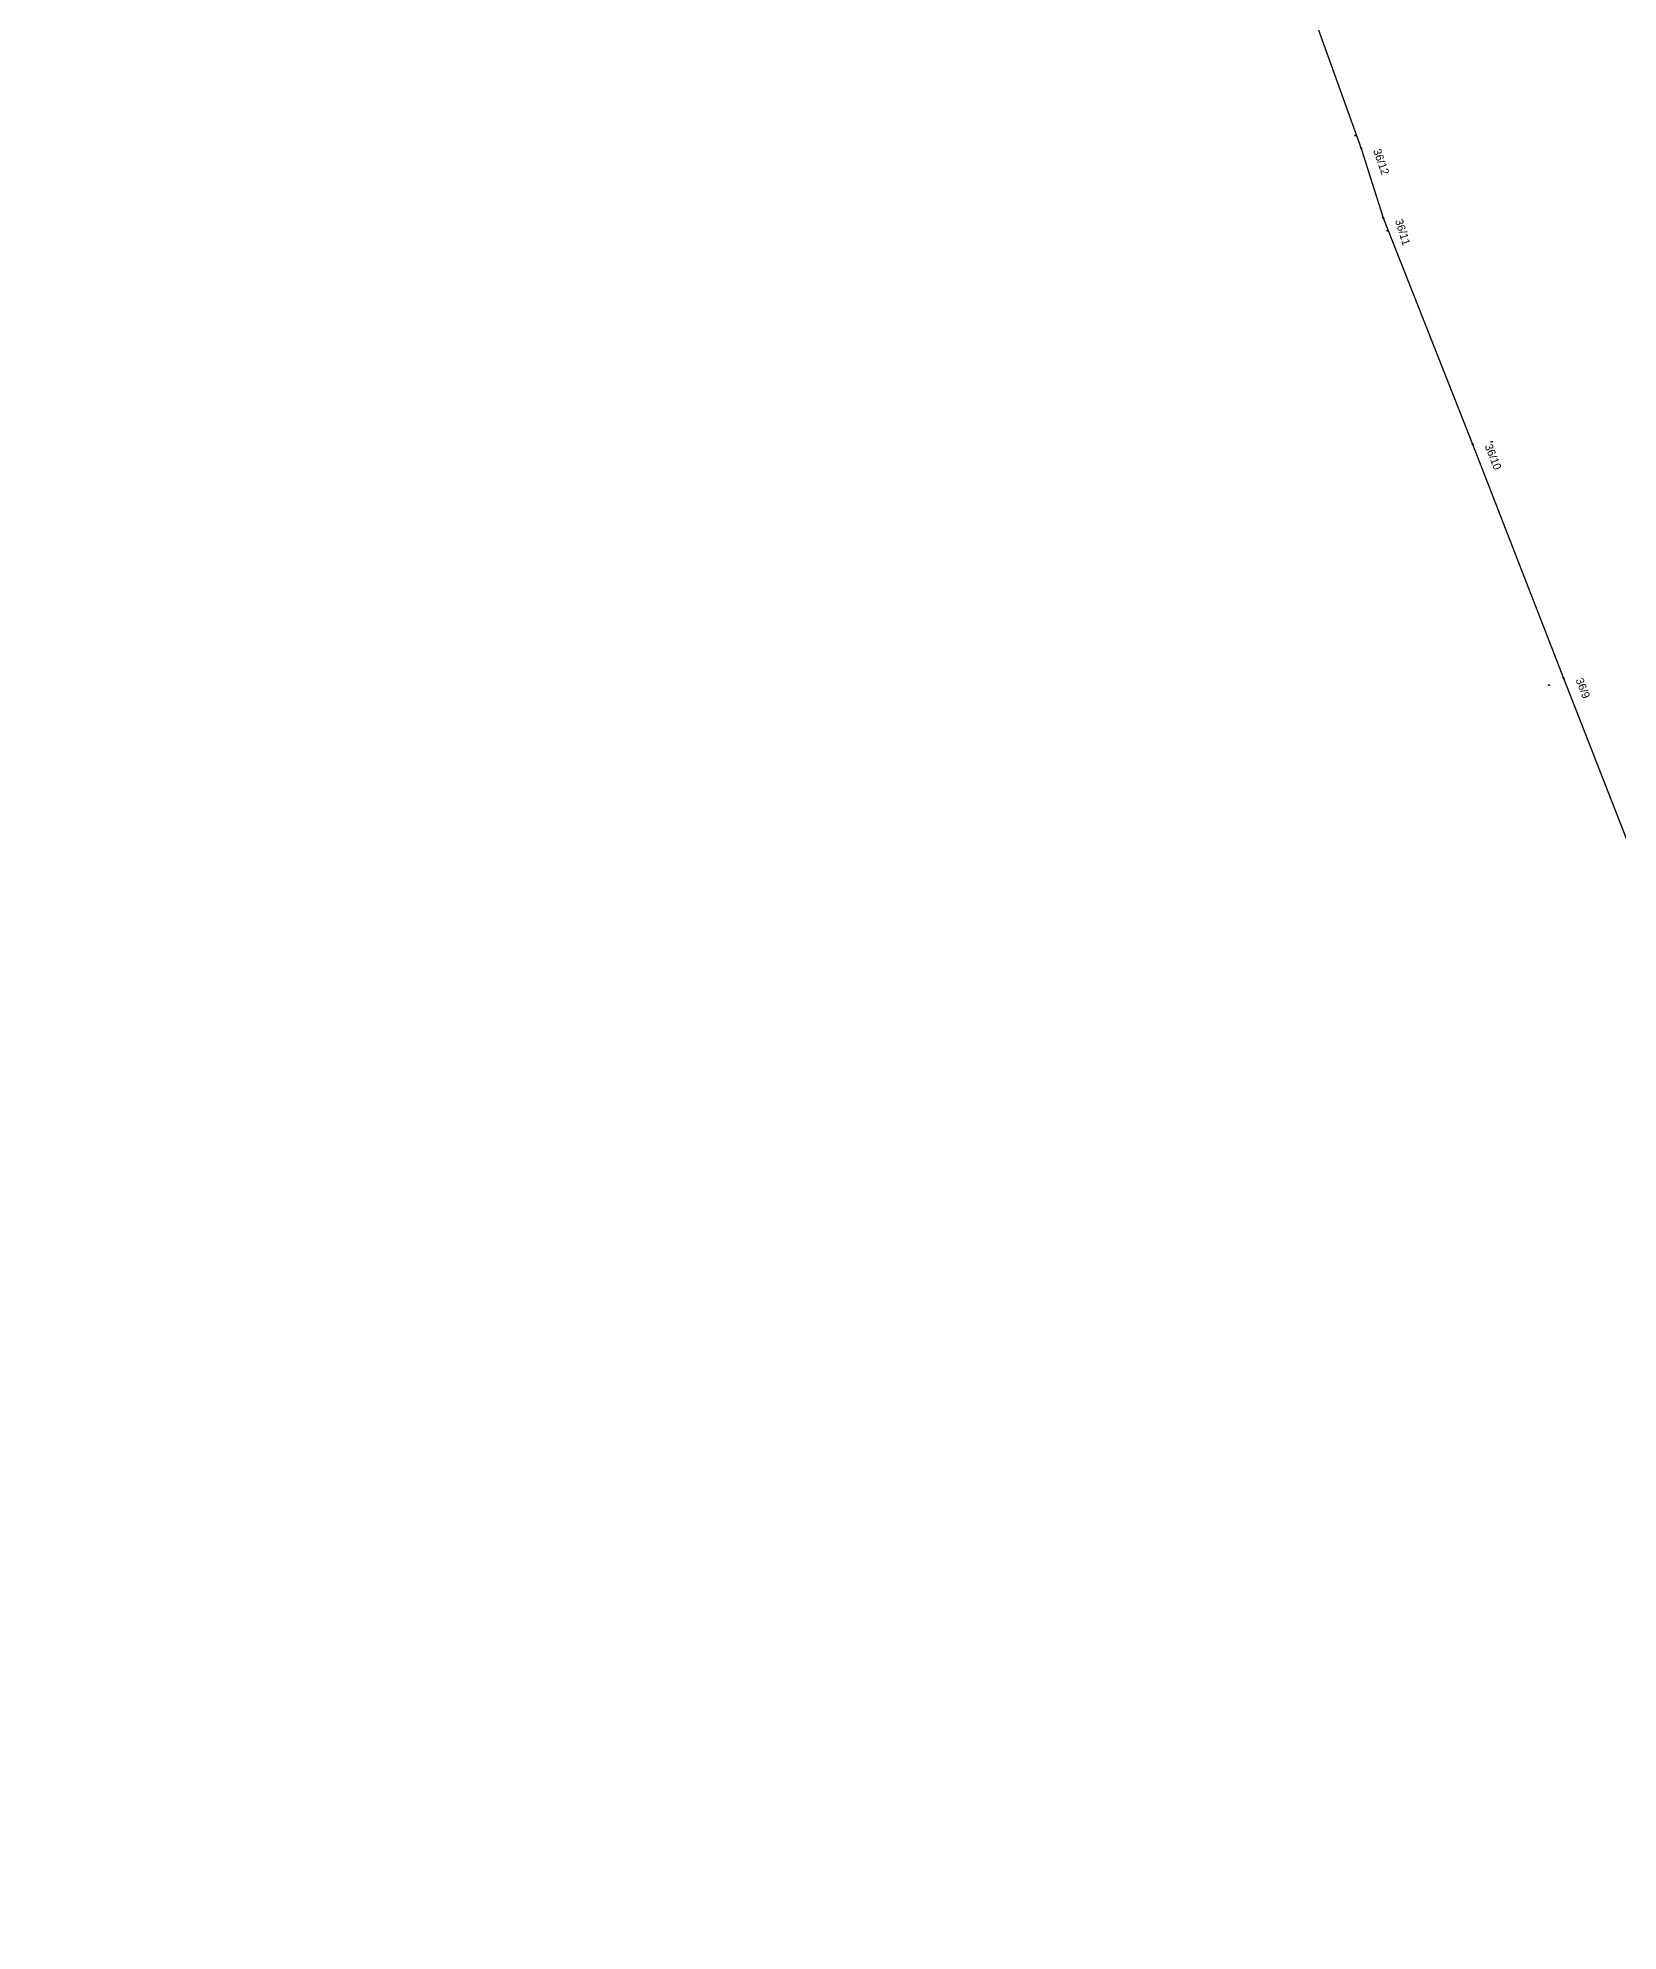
# Model space of a CAD drawing. Header units: metres. Extents: x 2259452 to 2262826, y 426390 to 431191.
# Drawn here: x 2259688.1 to 2260083, y 427945.2 to 428418.4 of the extents above; entities that cross this region are included whole.
import ezdxf

# ---------------------------------------------------------------- set-up
doc = ezdxf.new("R2010")
doc.units = ezdxf.units.M
for name, color, linetype in [('ВЛ-10кВ ф.8 ПС Володаровка', 5, 'Continuous'), ('опоры', 250, 'Continuous'), ('укосы', 250, 'Continuous')]:
    doc.layers.add(name, color=color, linetype=linetype)

# ---------------------------------------------------------------- blocks, each defined once
blk = doc.blocks.new('BL2')
blk.add_lwpolyline([(-0.09, -0.12), (-0.09, 0.12), (0.09, 0.12), (0.09, -0.12), (-0.09, -0.12)])
blk.add_attdef('НОМЕР', (1.5, 2.6), '', height=2)

msp = doc.modelspace()

# ---------------------------------------------------------------- linework, layer by layer
at = {"layer": 'ВЛ-10кВ ф.8 ПС Володаровка', "color": 3}
msp.add_lwpolyline([(2259688.08, 429141.86), (2259728.01, 429090), (2259768.38, 429037.31), (2259807.28, 428986.46), (2259848.06, 428933.16), (2259860.47, 428867.01), (2259873.41, 428799.55), (2259894.06, 428741.39), (2259914.83, 428683.03), (2259936.16, 428623.53), (2259958.81, 428559.37), (2259979.55, 428501.19), (2260000.83, 428440.79), (2260018.77, 428390.78)], dxfattribs=at)
at = {"layer": 'ВЛ-10кВ ф.8 ПС Володаровка', "color": 6}
msp.add_lwpolyline([(2260018.77, 428390.78), (2260024.28, 428373.39), (2260046.64, 428316.88), (2260069.37, 428258.4), (2260090.19, 428205.18), (2260113.73, 428145.71), (2260159.76, 428097.25), (2260187.55, 428068.36), (2260204.74, 428050.1), (2260247.43, 428005.12), (2260292.43, 427958.02), (2260296.86, 427949.51), (2260301.32, 427945.24)], dxfattribs=at)

# ---------------------------------------------------------------- block references
at = {"layer": 'опоры', "color": 250}
for p, rotation, values in [((2260018.77, 428390.78), 289.7330539627705, {'НОМЕР': '36/12'}), ((2260024.28, 428373.39), 287.5729597532031, {'НОМЕР': '36/11'}), ((2260046.64, 428316.88), 291.5978756864207, {'НОМЕР': '36/10'}), ((2260069.37, 428258.4), 291.2356097194438, {'НОМЕР': '36/9'})]:
    msp.add_blockref('BL2', p, dxfattribs=dict(at, rotation=rotation)).add_auto_attribs(values)
at = {"layer": 'укосы', "color": 250}
for p, rotation in [((2260017.36, 428393.99), 293.6293777919932), ((2260025.36, 428370.18), 288.7366560346608), ((2260051.41, 428317.45), 6.804259971608627), ((2260065.72, 428256.61), 26.0220051535525)]:
    msp.add_blockref('BL2', p, dxfattribs=dict(at, rotation=rotation))

doc.saveas('drawing.dxf')
